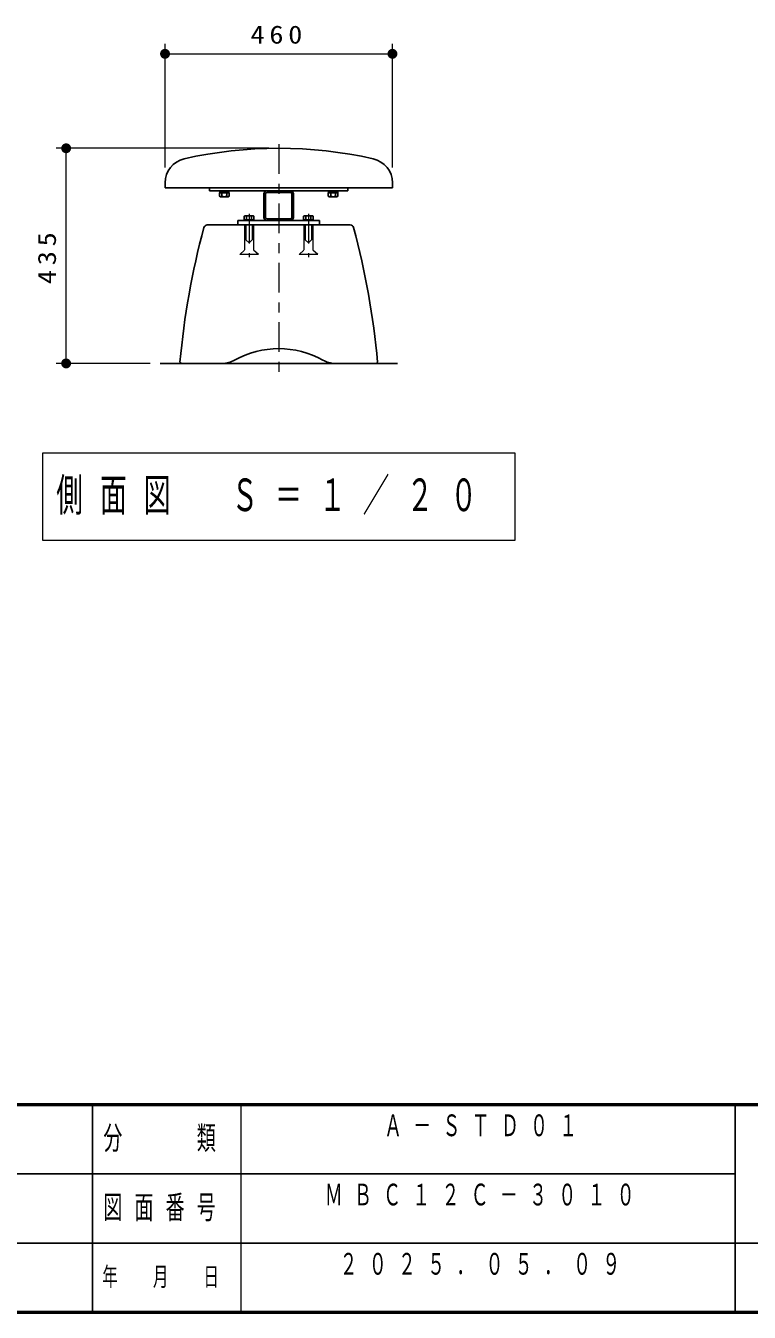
# Model space of a CAD drawing. Units: millimetres on the paper, scale 1:20. Extents: x -385 to 0, y 0 to 267.
# Drawn here: x -141.7 to -68.6, y 0 to 130.1 of the extents above; entities that cross this region are included whole.
import ezdxf

# ---------------------------------------------------------------- set-up
doc = ezdxf.new("R2010")
doc.units = ezdxf.units.MM
doc.linetypes.add('USER1', pattern=[4.5, 2.5, -2])
doc.linetypes.add('USER2', pattern=[6, 3, -1, 1, -1])
doc.layers.add('LY_1', color=7, linetype='Continuous', lineweight=25)
doc.layers.add('LY_2', color=7, linetype='Continuous', lineweight=13)
doc.styles.add('ＭＳ ゴシック', font='')
doc.styles.get('ＭＳ ゴシック').set_extended_font_data('MS Gothic')

# ---------------------------------------------------------------- blocks, each defined once
blk = doc.blocks.new('filled_dot')
at = {"color": 0, "linetype": 'Continuous', "lineweight": -2, "const_width": 1.25}
blk.add_lwpolyline([(-0.625, 0, 1), (0.625, 0, 1)], format="xyb", close=True, dxfattribs=at)

msp = doc.modelspace()

# ---------------------------------------------------------------- linework, layer by layer
at = {"layer": 'LY_1', "lineweight": 13}
for p, q in [((-127.664, 115.721), (-127.664, 128.221)), ((-104.664, 115.721), (-104.664, 128.221)), ((-127.664, 127.221), (-104.664, 127.221)), ((-117.164, 117.671), (-138.664, 117.671)), ((-137.664, 95.921), (-137.664, 117.671)), ((-129.164, 95.921), (-138.664, 95.921)), ((-140.064, 86.846), (-140.064, 78.046)), ((-92.264, 86.846), (-140.064, 86.846)), ((-92.264, 78.046), (-92.264, 86.846)), ((-140.064, 78.046), (-92.264, 78.046))]:
    msp.add_line(p, q, dxfattribs=at)
at = {"layer": 'LY_1', "linetype": 'USER2', "lineweight": 13}
for p, q in [((-116.164, 118.082), (-116.164, 94.467)), ((-119.164, 111.06), (-119.164, 106.654)), ((-113.164, 111.06), (-113.164, 106.654))]:
    msp.add_line(p, q, dxfattribs=at)
at = {"layer": 'LY_1'}
for p, q in [((-127.664, 114.171), (-127.664, 113.671)), ((-127.664, 113.671), (-104.664, 113.671)), ((-123.164, 113.671), (-123.164, 113.371)), ((-123.164, 113.371), (-116.164, 113.371)), ((-122.189, 113.371), (-122.189, 113.296)), ((-122.189, 113.371), (-121.139, 113.371)), ((-122.189, 113.296), (-121.139, 113.296)), ((-122.155, 113.171), (-122.155, 112.816)), ((-122.155, 113.171), (-121.173, 113.171)), ((-121.204, 113.296), (-122.124, 113.296)), ((-122.124, 113.171), (-122.124, 113.296)), ((-121.204, 113.171), (-122.124, 113.171)), ((-121.909, 113.171), (-121.909, 112.816)), ((-121.697, 113.171), (-121.664, 113.296)), ((-121.664, 113.171), (-121.63, 113.296)), ((-121.419, 113.171), (-121.419, 112.816)), ((-121.204, 113.171), (-121.204, 113.296)), ((-121.173, 113.171), (-121.173, 112.816)), ((-121.139, 113.296), (-121.139, 113.371)), ((-109.164, 113.371), (-116.164, 113.371)), ((-111.189, 113.296), (-111.189, 113.371)), ((-110.139, 113.371), (-111.189, 113.371)), ((-110.139, 113.296), (-111.189, 113.296)), ((-111.155, 113.171), (-111.155, 112.816)), ((-110.173, 113.171), (-111.155, 113.171)), ((-111.124, 113.296), (-110.204, 113.296)), ((-111.124, 113.171), (-111.124, 113.296)), ((-111.124, 113.171), (-110.204, 113.171)), ((-110.909, 113.171), (-110.909, 112.816)), ((-110.664, 113.171), (-110.697, 113.296)), ((-110.63, 113.171), (-110.664, 113.296)), ((-110.419, 113.171), (-110.419, 112.816)), ((-110.204, 113.171), (-110.204, 113.296)), ((-110.173, 113.171), (-110.173, 112.816)), ((-110.139, 113.371), (-110.139, 113.296)), ((-109.164, 113.671), (-109.164, 113.371)), ((-104.664, 114.171), (-104.664, 113.671)), ((-122.155, 112.816), (-122.076, 112.771)), ((-121.251, 112.771), (-122.076, 112.771)), ((-121.173, 112.816), (-121.251, 112.771)), ((-111.155, 112.816), (-111.076, 112.771)), ((-111.076, 112.771), (-110.251, 112.771)), ((-110.173, 112.816), (-110.251, 112.771)), ((-119.655, 110.801), (-119.576, 110.846)), ((-119.655, 110.446), (-119.655, 110.801)), ((-118.751, 110.846), (-119.576, 110.846)), ((-119.409, 110.446), (-119.409, 110.801)), ((-118.919, 110.446), (-118.919, 110.801)), ((-118.673, 110.801), (-118.751, 110.846)), ((-118.673, 110.446), (-118.673, 110.801)), ((-113.655, 110.801), (-113.576, 110.846)), ((-113.655, 110.446), (-113.655, 110.801)), ((-113.576, 110.846), (-112.751, 110.846)), ((-113.409, 110.446), (-113.409, 110.801)), ((-112.919, 110.446), (-112.919, 110.801)), ((-112.673, 110.801), (-112.751, 110.846)), ((-112.673, 110.446), (-112.673, 110.801)), ((-119.689, 110.371), (-119.689, 110.446)), ((-119.689, 110.446), (-118.639, 110.446)), ((-119.689, 110.371), (-118.639, 110.371)), ((-119.655, 110.446), (-118.673, 110.446)), ((-119.614, 109.921), (-118.714, 109.921)), ((-118.639, 110.446), (-118.639, 110.371)), ((-113.689, 110.446), (-113.689, 110.371)), ((-112.639, 110.446), (-113.689, 110.446)), ((-112.639, 110.371), (-113.689, 110.371)), ((-112.673, 110.446), (-113.655, 110.446)), ((-113.614, 109.921), (-112.714, 109.921)), ((-112.639, 110.371), (-112.639, 110.446)), ((-104.164, 95.921), (-128.164, 95.921))]:
    msp.add_line(p, q, dxfattribs=at)
at = {"layer": 'LY_1', "color": 3}
for p, q in [((-117.344, 113.371), (-114.984, 113.371)), ((-117.344, 113.211), (-114.984, 113.211)), ((-117.664, 110.691), (-117.664, 113.051)), ((-117.504, 110.691), (-117.504, 113.051)), ((-114.824, 110.691), (-114.824, 113.051)), ((-114.664, 113.051), (-114.664, 110.691)), ((-117.344, 110.531), (-114.984, 110.531)), ((-114.984, 110.371), (-117.344, 110.371))]:
    msp.add_line(p, q, dxfattribs=at)
at = {"layer": 'LY_1', "color": 190}
for p, q in [((-123.396, 109.921), (-108.932, 109.921)), ((-119.614, 109.921), (-118.714, 109.921)), ((-113.614, 109.921), (-112.714, 109.921)), ((-126.014, 95.921), (-126.152, 96.059)), ((-126.014, 95.921), (-121.865, 95.921)), ((-110.463, 95.921), (-106.314, 95.921)), ((-106.314, 95.921), (-106.176, 96.059))]:
    msp.add_line(p, q, dxfattribs=at)
at = {"layer": 'LY_1', "color": 4}
for p, q in [((-120.289, 110.371), (-120.289, 109.921)), ((-120.289, 110.371), (-112.039, 110.371)), ((-120.289, 109.921), (-112.039, 109.921)), ((-112.039, 110.371), (-112.039, 109.921))]:
    msp.add_line(p, q, dxfattribs=at)
at = {"layer": 'LY_1', "linetype": 'USER1', "lineweight": 13}
for p, q in [((-119.614, 109.921), (-119.614, 107.371)), ((-119.481, 109.921), (-119.481, 108.421)), ((-118.846, 109.921), (-118.846, 108.421)), ((-118.714, 109.921), (-118.714, 107.371)), ((-113.614, 109.921), (-113.614, 107.371)), ((-113.481, 109.921), (-113.481, 108.421)), ((-112.846, 109.921), (-112.846, 108.421)), ((-112.714, 109.921), (-112.714, 107.371)), ((-119.164, 108.103), (-119.481, 108.421)), ((-118.846, 108.421), (-119.164, 108.103)), ((-113.164, 108.103), (-113.481, 108.421)), ((-112.846, 108.421), (-113.164, 108.103)), ((-119.614, 107.371), (-120.114, 106.921)), ((-118.214, 106.921), (-120.114, 106.921)), ((-118.214, 106.921), (-118.714, 107.371)), ((-113.614, 107.371), (-114.114, 106.921)), ((-112.214, 106.921), (-114.114, 106.921)), ((-112.214, 106.921), (-112.714, 107.371))]:
    msp.add_line(p, q, dxfattribs=at)
at = {"layer": 'LY_1'}
for centre, radius, start, end in [((-116.164, 74.171), 43.5, 77.31962, 102.68038), ((-125.164, 114.171), 2.5, 102.68038, 180), ((-107.164, 114.171), 2.5, 0, 77.31962), ((-122.032, 112.995), 0.217, 235.61587, 304.38414), ((-121.664, 113.59), 0.812, 252.41211, 287.58789), ((-121.296, 112.995), 0.217, 235.61587, 304.38414), ((-111.032, 112.995), 0.217, 235.61587, 304.38414), ((-110.664, 113.59), 0.812, 252.41211, 287.58789), ((-110.296, 112.995), 0.217, 235.61587, 304.38414), ((-119.532, 110.621), 0.217, 55.61586, 124.38414), ((-119.164, 110.027), 0.812, 72.41211, 107.58789), ((-118.796, 110.621), 0.217, 55.61586, 124.38414), ((-113.532, 110.621), 0.217, 55.61586, 124.38414), ((-113.164, 110.027), 0.812, 72.41211, 107.58789), ((-112.796, 110.621), 0.217, 55.61586, 124.38414)]:
    msp.add_arc(centre, radius, start, end, dxfattribs=at)
at = {"layer": 'LY_1', "color": 3}
for centre, radius, start, end in [((-117.344, 113.051), 0.32, 90, 180), ((-117.344, 113.051), 0.16, 90, 180), ((-114.984, 113.051), 0.32, 0, 90), ((-114.984, 113.051), 0.16, 0, 90), ((-117.344, 110.691), 0.32, 180, 270), ((-117.344, 110.691), 0.16, 180, 270), ((-114.984, 110.691), 0.32, 270, 0), ((-114.984, 110.691), 0.16, 270, 0)]:
    msp.add_arc(centre, radius, start, end, dxfattribs=at)
at = {"layer": 'LY_1', "color": 190}
for centre, radius, start, end in [((-46.86, 88.983), 79.607, 164.94384, 174.90042), ((-123.396, 109.571), 0.35, 90, 164.94384), ((-108.932, 109.571), 0.35, 15.05616, 90), ((-185.468, 88.983), 79.607, 5.09958, 15.05616), ((-116.164, 88.337), 9.083, 60.51721, 119.48279), ((-121.865, 98.421), 2.5, 270, 299.48279), ((-110.463, 98.421), 2.5, 240.51721, 270)]:
    msp.add_arc(centre, radius, start, end, dxfattribs=at)
at = {"layer": 'LY_2', "lineweight": 50}
for p, q in [((-385, 21), (0, 21)), ((-385, 0), (0, 0))]:
    msp.add_line(p, q, dxfattribs=at)
at = {"layer": 'LY_2', "color": 211, "lineweight": 25}
for p, q in [((-135, 21), (-135, 0)), ((-70, 21), (-70, 0)), ((-187.5, 14), (-70, 14)), ((-242.5, 7), (0, 7))]:
    msp.add_line(p, q, dxfattribs=at)
at = {"layer": 'LY_2'}
msp.add_line((-120, 21), (-120, 0), dxfattribs=at)

# ---------------------------------------------------------------- block references
at = {"layer": 'LY_1', "lineweight": 13, "xscale": 0.4, "yscale": 0.4}
msp.add_blockref('filled_dot', (-127.664, 127.221), dxfattribs=at)
for p, rotation in [((-104.664, 127.221), 180), ((-137.664, 117.671), 270), ((-137.664, 95.921), 90)]:
    msp.add_blockref('filled_dot', p, dxfattribs=dict(at, rotation=rotation))

# ---------------------------------------------------------------- texts
at = {"layer": 'LY_1', "style": 'ＭＳ ゴシック'}
for s, insert, char_height, attachment_point in [('\\T1.33;\\W1.15;460', (-116.164, 128.221), 1.833, 8), ('\\T1.64;\\W0.6;側面図\u3000Ｓ＝１／２０', (-138.664, 82.446), 3.299, 4), ('\\T1.64;\\W0.6;Ａ－ＳＴＤ０１', (-105.5, 20), 2.199, 1), ('\\T1.64;\\W0.6;ＭＢＣ１２Ｃ－３０１０', (-111.5, 13), 2.199, 1), ('\\T1.64;\\W0.6;２０２５．０５．０９', (-110, 6), 2.199, 1)]:
    msp.add_mtext(s, dxfattribs=dict(at, insert=insert, char_height=char_height, attachment_point=attachment_point))
at = {"layer": 'LY_1', "insert": (-138.664, 106.796), "char_height": 1.833, "attachment_point": 8, "rotation": 90, "style": 'ＭＳ ゴシック'}
msp.add_mtext('\\T1.33;\\W1.15;435', dxfattribs=at)
at = {"layer": 'LY_2', "color": 4, "attachment_point": 4, "style": 'ＭＳ ゴシック'}
for s, insert, char_height in [('\\T1.64;\\W0.6;分\u3000\u3000類', (-133.9, 17.5), 2.346), ('\\T1.64;\\W0.6;図面番号', (-133.9, 10.5), 2.346), ('\\T1.64;\\W0.6;年\u3000月\u3000日', (-134, 3.5), 1.906)]:
    msp.add_mtext(s, dxfattribs=dict(at, insert=insert, char_height=char_height))

doc.saveas('drawing.dxf')
